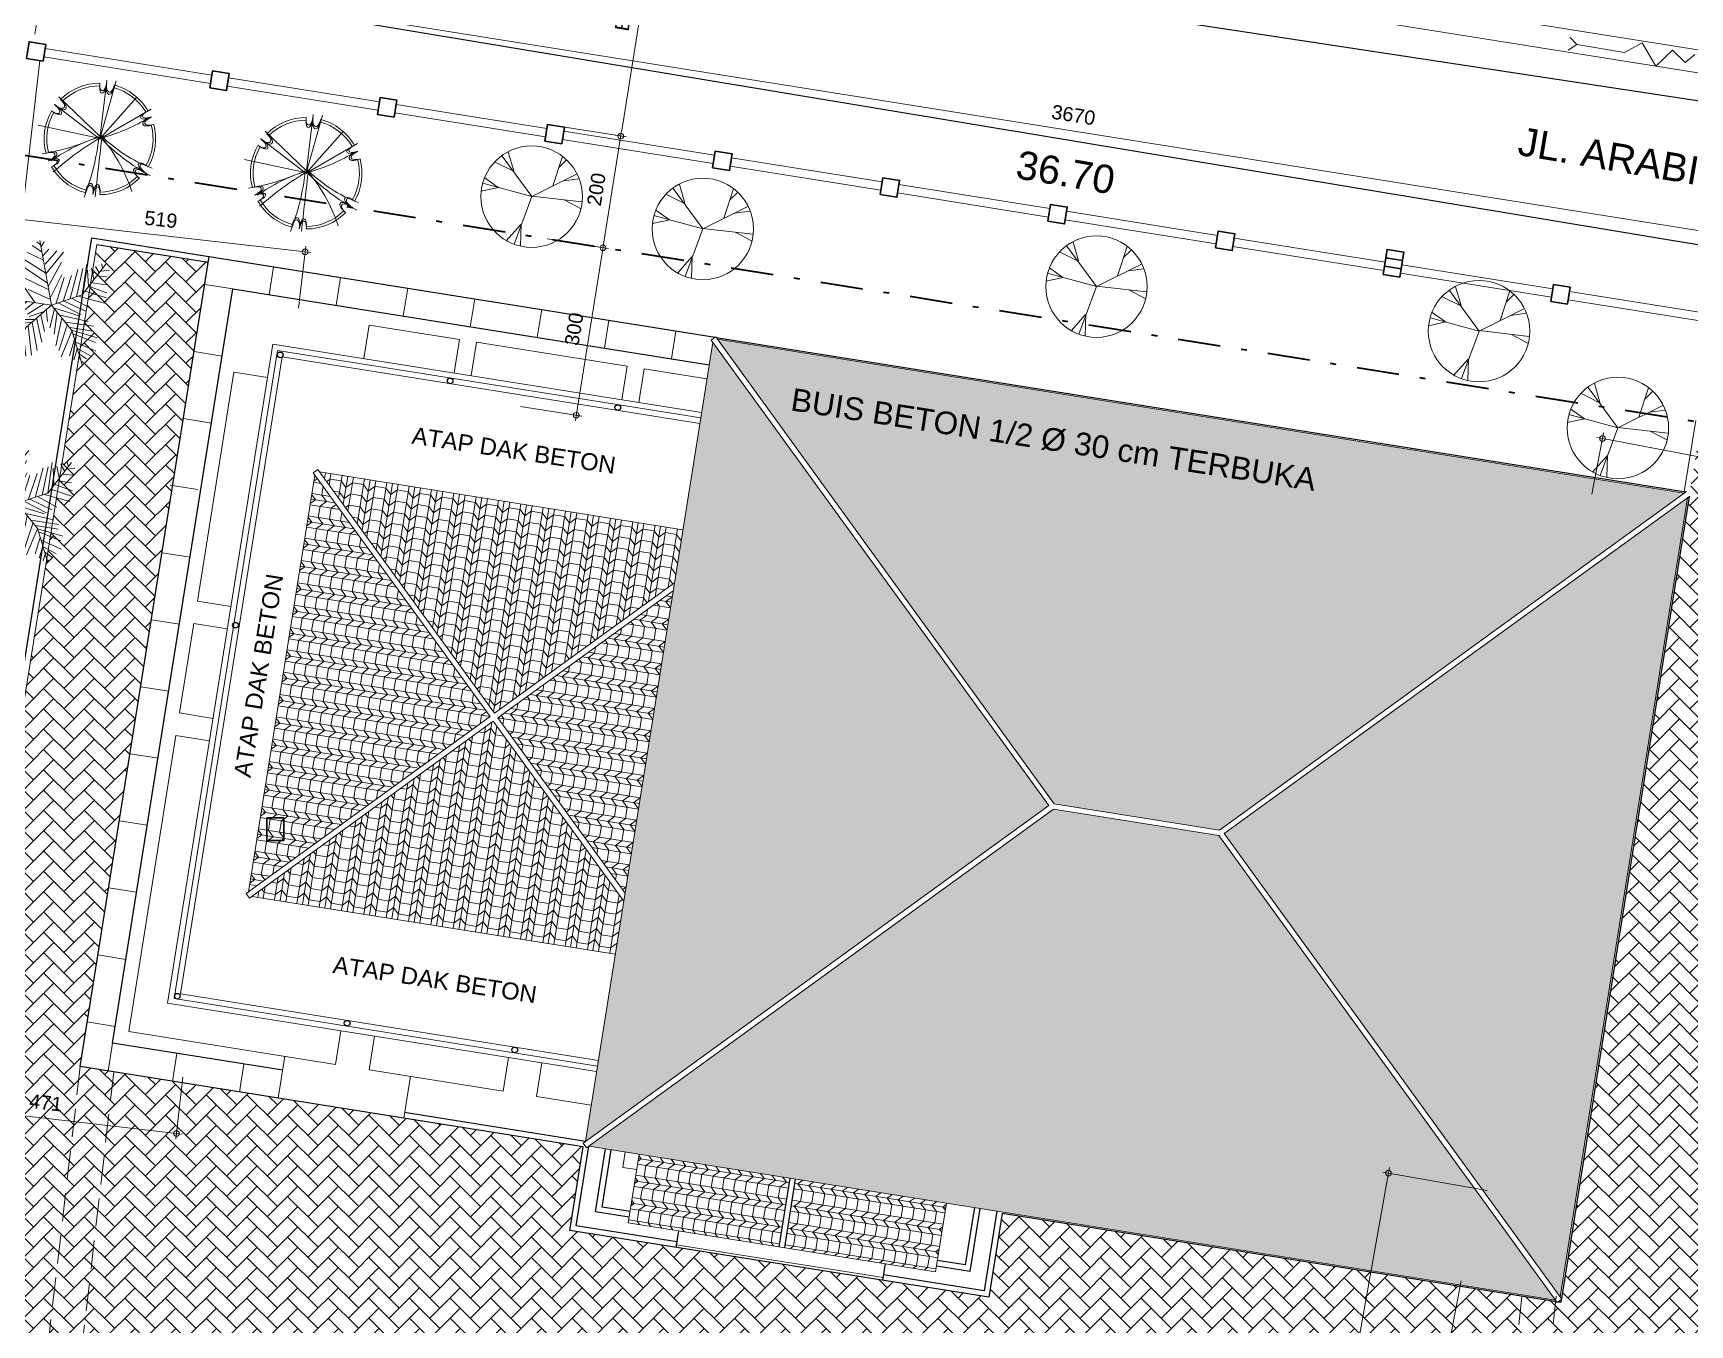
# Model space of a CAD drawing. Header units: millimetres. Extents: x -11 to 1625, y -267 to 180.
# Drawn here: x 1453.6 to 1482.89, y 127.02 to 149.85 of the extents above; entities that cross this region are included whole.
import ezdxf

# ---------------------------------------------------------------- set-up
doc = ezdxf.new("R2010")
doc.units = ezdxf.units.MM
doc.linetypes.add('DASHDOT', pattern=[1, 0.5, -0.25, 0, -0.25])
doc.linetypes.add('HIDDEN', pattern=[0.375, 0.25, -0.125])
for name, color, linetype, lineweight in [('ars', 11, 'Continuous', 5), ('atap', 7, 'Continuous', 20), ('batas jalan', 3, 'Continuous', 25), ('dinding', 5, 'Continuous', 15), ('GSB', 1, 'DASHDOT', 35), ('KOLOM', 1, 'Continuous', 30), ('lan', 7, 'Continuous', 15), ('line', 11, 'Continuous', 5), ('not', 7, 'Continuous', 20), ('PAGAR', 4, 'Continuous', 18), ('POHON', 84, 'Continuous', 0), ('SANITAIR', 4, 'Continuous', 5), ('u', 6, 'Continuous', 20)]:
    doc.layers.add(name, color=color, linetype=linetype, lineweight=lineweight)
doc.styles.add('ATTR', font='romans.shx', dxfattribs={"width": 0.8, "height": 1.735066})
doc.styles.get("Standard").update_dxf_attribs({"font": 'ARIALUNI.TTF'})
doc.dimstyles.new('SK100', dxfattribs={"dimtxt": 0.25, "dimasz": 0.1, "dimexe": 0.1, "dimexo": 0, "dimgap": 0.15, "dimtad": 1, "dimdec": 0, "dimlfac": 100, "dimzin": 12, "dimdsep": 46, "dimtxsty": 'Standard', "dimblk": 'BULAT', "dimcen": 0.1, "dimclrd": 256, "dimclre": 256, "dimclrt": 256, "dimadec": 0, "dimazin": 3, "dimtfac": 1, "dimtdec": 0, "dimtofl": 0, "dimtmove": 0, "dimatfit": 3, "dimldrblk": 'BULAT', "dimfxl": 0, "dimtolj": 1, "dimtzin": 0, "dimlwd": -1, "dimlwe": -1, "dimarcsym": 0})
pattern_1 = [(45, (1507.31275, -139.7606), (4e-17, 0.35921024), [0.762, -0.254]), (135, (1507.49236, -139.581), (4e-17, 0.35921024), [0.762, -0.254])]

# ---------------------------------------------------------------- blocks, each defined once
blk = doc.blocks.new('BULAT')
for p, q in [((-1, 0), (1, 0)), ((0, -1), (0, 1))]:
    blk.add_line(p, q)
blk.add_circle((0, 0), 0.5)
blk = doc.blocks.new('*D1645')
at = {"layer": 'Defpoints', "color": 0}
for p in [(1463.004, 148.191), (1462.689, 146.216), (1463.676, 146.058)]:
    blk.add_point(p, dxfattribs=at)
at = {"layer": 'u'}
for p, q in [((1463.004, 148.191), (1464.09, 148.018)), ((1463.975, 147.935), (1463.692, 146.157)), ((1462.689, 146.216), (1463.775, 146.043))]:
    blk.add_line(p, q, dxfattribs=at)
at = {"layer": 'u', "xscale": 0.1, "yscale": 0.1, "zscale": 0.1}
for p, rotation in [((1463.991, 148.033), 80.94625079325904), ((1463.676, 146.058), 260.946250793259)]:
    blk.add_blockref('BULAT', p, dxfattribs=dict(at, rotation=rotation))
at = {"layer": 'u', "insert": (1463.56, 147.09), "char_height": 0.25, "attachment_point": 5, "rotation": 80.9463}
blk.add_mtext('\\A1;200', dxfattribs=at)
blk = doc.blocks.new('*D1646')
at = {"layer": 'Defpoints', "color": 0}
for p in [(1463.712, 152.635), (1463.004, 148.191), (1463.991, 148.033)]:
    blk.add_point(p, dxfattribs=at)
at = {"layer": 'u'}
for p, q in [((1463.712, 152.635), (1464.798, 152.462)), ((1464.684, 152.379), (1464.007, 148.132)), ((1463.004, 148.191), (1464.09, 148.018))]:
    blk.add_line(p, q, dxfattribs=at)
at = {"layer": 'u', "xscale": 0.1, "yscale": 0.1, "zscale": 0.1}
for p, rotation in [((1464.699, 152.477), 80.9462507932576), ((1463.991, 148.033), 260.9462507932576)]:
    blk.add_blockref('BULAT', p, dxfattribs=dict(at, rotation=rotation))
at = {"layer": 'u', "insert": (1464.071, 150.299), "char_height": 0.25, "attachment_point": 5, "rotation": 80.9463}
blk.add_mtext('\\A1;B > 3', dxfattribs=at)
blk = doc.blocks.new('*D1647')
at = {"layer": 'Defpoints', "color": 0}
for p in [(1462.689, 146.216), (1462.217, 143.253), (1463.204, 143.096)]:
    blk.add_point(p, dxfattribs=at)
at = {"layer": 'u'}
for p, q in [((1462.689, 146.216), (1463.775, 146.043)), ((1463.661, 145.96), (1463.22, 143.194)), ((1462.217, 143.253), (1463.303, 143.08))]:
    blk.add_line(p, q, dxfattribs=at)
at = {"layer": 'u', "xscale": 0.1, "yscale": 0.1, "zscale": 0.1}
for p, rotation in [((1463.676, 146.058), 80.9462507932632), ((1463.204, 143.096), 260.9462507932632)]:
    blk.add_blockref('BULAT', p, dxfattribs=dict(at, rotation=rotation))
at = {"layer": 'u', "insert": (1463.166, 144.621), "char_height": 0.25, "attachment_point": 5, "rotation": 80.9463}
blk.add_mtext('\\A1;300', dxfattribs=at)
blk = doc.blocks.new('*D1648')
at = {"layer": 'Defpoints', "color": 0}
for p in [(1481.156, 141.703), (1489.331, 141.161), (1489.143, 140.178)]:
    blk.add_point(p, dxfattribs=at)
at = {"layer": 'u'}
for p, q in [((1481.156, 141.703), (1481.363, 142.783)), ((1481.442, 142.666), (1489.233, 141.179)), ((1489.143, 140.178), (1489.35, 141.259))]:
    blk.add_line(p, q, dxfattribs=at)
at = {"layer": 'u', "xscale": 0.1, "yscale": 0.1, "zscale": 0.1}
for p, rotation in [((1481.344, 142.685), 169.1956795512106), ((1489.331, 141.161), 349.1956795512105)]:
    blk.add_blockref('BULAT', p, dxfattribs=dict(at, rotation=rotation))
at = {"layer": 'u', "insert": (1485.389, 142.196), "char_height": 0.25, "attachment_point": 5, "rotation": 349.1957}
blk.add_mtext('\\A1;813', dxfattribs=at)
blk = doc.blocks.new('*D1649')
at = {"layer": 'Defpoints', "color": 0}
for p in [(1458.411, 145.984), (1453.141, 145.583), (1458.297, 144.99)]:
    blk.add_point(p, dxfattribs=at)
at = {"layer": 'u'}
for p, q in [((1453.141, 145.583), (1453.267, 146.676)), ((1453.355, 146.565), (1458.312, 145.995)), ((1458.297, 144.99), (1458.423, 146.083))]:
    blk.add_line(p, q, dxfattribs=at)
at = {"layer": 'u', "xscale": 0.1, "yscale": 0.1, "zscale": 0.1}
for p, rotation in [((1453.256, 146.577), 173.440743076962), ((1458.411, 145.984), 353.440743076962)]:
    blk.add_blockref('BULAT', p, dxfattribs=dict(at, rotation=rotation))
at = {"layer": 'u', "insert": (1455.863, 146.557), "char_height": 0.25, "attachment_point": 5, "rotation": 353.4407}
blk.add_mtext('\\A1;519', dxfattribs=at)
blk = doc.blocks.new('*D1650')
at = {"layer": 'Defpoints', "color": 0}
for p in [(1478.844, 127.795), (1486.501, 126.333), (1486.314, 125.351)]:
    blk.add_point(p, dxfattribs=at)
at = {"layer": 'u'}
for p, q in [((1478.844, 127.795), (1478.638, 126.714)), ((1478.755, 126.794), (1486.216, 125.37)), ((1486.501, 126.333), (1486.295, 125.253))]:
    blk.add_line(p, q, dxfattribs=at)
at = {"layer": 'u', "xscale": 0.1, "yscale": 0.1, "zscale": 0.1}
for p, rotation in [((1478.657, 126.812), 169.1956795512109), ((1486.314, 125.351), 349.1956795512109)]:
    blk.add_blockref('BULAT', p, dxfattribs=dict(at, rotation=rotation))
at = {"layer": 'u', "insert": (1482.704, 126.323), "char_height": 0.25, "attachment_point": 5, "rotation": 349.1957}
blk.add_mtext('\\A1;780', dxfattribs=at)
blk = doc.blocks.new('*D1651')
at = {"layer": 'Defpoints', "color": 0}
for p in [(1451.572, 131.934), (1456.252, 131.396), (1456.138, 130.402)]:
    blk.add_point(p, dxfattribs=at)
at = {"layer": 'u'}
for p, q in [((1451.572, 131.934), (1451.446, 130.841)), ((1456.252, 131.396), (1456.126, 130.303)), ((1451.557, 130.929), (1456.038, 130.413))]:
    blk.add_line(p, q, dxfattribs=at)
at = {"layer": 'u', "xscale": 0.1, "yscale": 0.1, "zscale": 0.1}
for p, rotation in [((1451.458, 130.94), 173.440743076962), ((1456.138, 130.402), 353.4407430769621)]:
    blk.add_blockref('BULAT', p, dxfattribs=dict(at, rotation=rotation))
at = {"layer": 'u', "insert": (1453.829, 130.945), "char_height": 0.25, "attachment_point": 5, "rotation": 353.4407}
blk.add_mtext('\\A1;471', dxfattribs=at)
blk = doc.blocks.new('Tree Palm')
at = {"layer": 'POHON'}
for p, q in [((-0.07288, 0.39707), (-0.21778, 0.46673)), ((-0.08737, 0.47138), (-0.17069, 0.52711)), ((-0.10186, 0.5364), (-0.13084, 0.55962)), ((0, 0), (-0.105, 0.57)), ((-0.09099, 0.51782), (-0.06563, 0.55962)), ((-0.0765, 0.43423), (-0.02578, 0.4946)), ((-0.05839, 0.35992), (0.04667, 0.48067)), ((-0.05114, 0.27632), (0.10463, 0.46673)), ((-0.03665, 0.19273), (-0.27574, 0.35527)), ((-0.05114, 0.28097), (-0.24676, 0.40636)), ((-0.02941, 0.16486), (0.08652, 0.3785)), ((0.16259, 0.05805), (0.23142, 0.31348)), ((0.22055, 0.07198), (0.27489, 0.32277)), ((0.27, 0.09), (0.48, 0.36)), ((0.27127, 0.09056), (0.31112, 0.35992)), ((0.31836, 0.30883), (0.32561, 0.16486)), ((0.35096, 0.32741), (0.3727, 0.22524)), ((0.38719, 0.34134), (0.41979, 0.28561)), ((0.43791, 0.29954), (0.51036, 0.30883)), ((0.44153, 0.36456), (0.45239, 0.32741)), ((-0.47498, 0.19737), (-0.5583, 0.18344)), ((-0.315, 0.045), (-0.525, 0.255)), ((-0.48585, 0.21131), (-0.49309, 0.29026)), ((-0.43513, 0.28561), (-0.42427, 0.15558)), ((-0.38442, 0.26239), (-0.34819, 0.07663)), ((-0.35544, 0.28097), (-0.24314, 0.03947)), ((-0.14533, 0.0209), (-0.30834, 0.2531)), ((-0.24314, 0.23917), (-0.02941, 0.137)), ((-0.01129, 0.06734), (0.09014, 0.26704)), ((0.03942, 0.01625), (0.11187, 0.24381)), ((0.10101, 0.03483), (0.17708, 0.26239)), ((0.33285, 0.16486), (0.48862, 0.10913)), ((0.36183, 0.19737), (0.48137, 0.1788)), ((0.4053, 0.25775), (0.48862, 0.24846)), ((-0.40615, 0.137), (-0.55105, 0.10913)), ((-0.3337, 0.06269), (-0.52207, 0.0534)), ((-0.28299, 0.03483), (-0.4786, -0.05805)), ((-0.21416, 0.03018), (-0.38079, -0.08128)), ((0, 0), (-0.315, 0.045)), ((-0.15982, 0.0209), (-0.3011, -0.09521)), ((0, 0), (-0.225, -0.195)), ((-0.06563, 0.01161), (-0.21416, -0.08128)), ((-0.20691, 0.137), (-0.01129, 0.04876)), ((0, 0), (0.27, 0.09)), ((0, 0), (0.18, -0.225)), ((0.06478, 0.01625), (0.2604, -0.08592)), ((0.11187, 0.03483), (0.30749, -0.05805)), ((0.1807, 0.05805), (0.35096, -0.03483)), ((0.24229, 0.07663), (0.46688, 0.01625)), ((0.29662, 0.12307), (0.48137, 0.06269)), ((-0.15257, -0.12772), (-0.3011, -0.12772)), ((-0.06563, -0.05805), (-0.19967, -0.09985)), ((-0.13446, -0.11378), (-0.08737, -0.32741)), ((-0.09461, -0.08592), (-0.06201, -0.23453)), ((-0.04752, -0.03483), (-0.03665, -0.14629)), ((0.02493, -0.03019), (-0.01491, -0.20202)), ((0.01769, -0.02555), (0.24229, -0.09521)), ((0.05029, -0.0627), (0.02131, -0.25775)), ((0.09014, -0.11378), (0.0358, -0.35992)), ((0.07565, -0.09056), (0.32198, -0.14629)), ((-0.17431, -0.15094), (-0.42789, -0.18809)), ((-0.28299, -0.29026), (-0.42789, -0.31348)), ((-0.24314, -0.21596), (-0.42427, -0.2206)), ((-0.26849, -0.2624), (-0.40253, -0.25775)), ((-0.225, -0.195), (-0.375, -0.45)), ((-0.25038, -0.23918), (-0.22865, -0.45281)), ((-0.20691, -0.18345), (-0.17793, -0.44352)), ((-0.17069, -0.15094), (-0.12721, -0.40172)), ((0.14085, -0.16951), (0.06478, -0.40172)), ((0.1807, -0.22524), (0.08289, -0.45745)), ((0.12274, -0.15094), (0.36907, -0.18809)), ((0.16259, -0.19738), (0.36183, -0.22989)), ((0.18, -0.225), (0.27, -0.525)), ((0.18433, -0.22524), (0.4053, -0.29026)), ((0.19157, -0.25311), (0.38719, -0.33206)), ((-0.30834, -0.34135), (-0.42427, -0.35528)), ((-0.34457, -0.39708), (-0.40978, -0.42494)), ((-0.32646, -0.36921), (-0.31921, -0.44352)), ((-0.29023, -0.30884), (-0.27936, -0.43887)), ((0.20244, -0.30419), (0.15897, -0.44816)), ((0.2278, -0.3785), (0.19519, -0.48532)), ((0.21331, -0.32741), (0.39081, -0.40636)), ((0.2278, -0.38314), (0.34372, -0.44816)), ((0.24591, -0.43423), (0.30749, -0.47603)), ((0.24591, -0.45745), (0.23142, -0.50854)), ((0.26764, -0.49925), (0.28213, -0.50854))]:
    blk.add_line(p, q, dxfattribs=at)
at = {"layer": 'POHON', "style": 'ATTR', "width": 0.8, "flags": 9}
blk.add_attdef('ESTCODE', (0, 0), '', height=0.00000274, dxfattribs=at)
blk = doc.blocks.new('Deciduous Tree 13 PV')
at = {"layer": 'POHON'}
for p, q in [((-0.271, 0.374), (-0.538, 0.509)), ((0.001, 0.001), (-0.438, 0.6)), ((-0.266, 0.38), (-0.347, 0.655)), ((0.311, 0.16), (0.454, 0.594)), ((0.401, 0.429), (0.511, 0.539)), ((-0.495, 0.136), (-0.695, 0.276)), ((0.001, 0.001), (0.664, 0.332)), ((0.473, 0.234), (0.697, 0.264)), ((-0.49, 0.136), (-0.748, 0.081)), ((0.001, 0.001), (-0.724, 0.197)), ((0, 0), (-0.261, -0.702)), ((0.001, 0.008), (0.74, -0.078)), ((0.478, -0.047), (0.721, -0.176)), ((-0.161, -0.414), (-0.376, -0.653)), ((-0.156, -0.414), (-0.166, -0.726))]:
    blk.add_line(p, q, dxfattribs=at)
blk.add_circle((0, 0), 0.75, dxfattribs=at)
at = {"layer": 'POHON', "style": 'ATTR', "width": 0.8, "flags": 9}
blk.add_attdef('ESTCODE', (0.001, 0.001), '', height=0.000003, rotation=180, dxfattribs=at)
blk = doc.blocks.new('POH1')
for p, q in [((0.05, -0.21), (0.81, 6.36)), ((0.05, -0.21), (1.89, 6.3)), ((0.13, 0.02), (-4.57, 4.49)), ((0.05, -0.21), (4.16, 4.43)), ((0.02, -0.21), (-5.08, 3.7)), ((0.05, -0.21), (5.8, 3.13)), ((-0.06, -0.14), (-6.86, 1.32))]:
    blk.add_line(p, q)
for centre, radius, start, end in [((0.05, -0.21), 6.25, 90, 135.0227), ((0.05, -0.21), 5.96, 90, 135.0227), ((0.05, -0.21), 5.96, 82.7502, 83.2278), ((0.05, -0.21), 6.25, 82.7502, 83.2278), ((0.05, -0.21), 6.25, 30, 75.0227), ((0.05, -0.21), 5.96, 30, 75.0227), ((0.05, -0.21), 6.25, 150, 195.0227), ((0.05, -0.21), 5.96, 150, 195.0227), ((0.05, -0.21), 6.25, 142.7502, 143.2278), ((0.05, -0.21), 5.96, 142.7502, 143.2278), ((-7.08, 24.06), 25.29, 286.3556, 299.2634), ((0.05, -0.21), 5.96, 22.7502, 23.2278), ((0.05, -0.21), 6.25, 22.7502, 23.2278), ((-10.04, 21.28), 23.43, 278.8909, 295.051), ((5.31, -17.57), 18.35, 106.8033, 125.7765), ((-13.31, -11.55), 17.78, 17.8032, 41.5209), ((11.41, 11.39), 15.87, 224.9427, 249.6513), ((0.05, -0.21), 5.96, 330, 15.0227), ((0.05, -0.21), 6.25, 330, 15.0227), ((17.96, -30.23), 35.05, 120.5334, 131.3202), ((-25.72, 2.83), 25.82, 338.2739, 353.6202), ((297.19, -37.09), 299.21, 172.9262, 174.1748), ((17.56, 17.05), 24.47, 224.1559, 241.0585), ((0.05, -0.21), 6.25, 202.7502, 203.2278), ((0.05, -0.21), 5.96, 202.7502, 203.2278), ((0.05, -0.21), 6.25, 210, 255.0227), ((0.05, -0.21), 5.96, 210, 255.0227), ((0.05, -0.21), 5.96, 270, 315.0227), ((0.05, -0.21), 6.25, 270, 315.0227), ((0.05, -0.21), 5.96, 322.7502, 323.2278), ((0.05, -0.21), 6.25, 322.7502, 323.2278), ((0.05, -0.21), 6.25, 262.7502, 263.2278), ((0.05, -0.21), 5.96, 262.7502, 263.2278)]:
    blk.add_arc(centre, radius, start, end)
for centre, major_axis, ratio, start_param, end_param in [((0.41, 5.99), (-0.115, -0.809), 0.450725, 4.712389, 7.927948), ((0.39, 5.7), (-0.109, -0.771), 0.450725, 4.712389, 7.927948), ((1.19, 5.58), (-0.14, -0.794), 0.498328, 4.647864, 7.899063), ((1.24, 5.87), (-0.147, -0.833), 0.498328, 4.647864, 7.899063), ((-4.62, 3.86), (0.648, -0.544), 0.498328, 4.647864, 7.899063), ((-4.4, 3.67), (0.618, -0.518), 0.498328, 4.647864, 7.899063), ((-5.14, 3.21), (0.643, -0.504), 0.450725, 4.712389, 7.927948), ((-4.89, 3.05), (0.613, -0.48), 0.450725, 4.712389, 7.927948), ((5.34, 2.45), (-0.723, -0.291), 0.450725, 4.712389, 7.927948), ((5.6, 2.58), (-0.758, -0.305), 0.450725, 4.712389, 7.927948), ((5.63, 1.7), (-0.758, -0.276), 0.498328, 4.647864, 7.899063), ((5.9, 1.8), (-0.795, -0.29), 0.498328, 4.647864, 7.899063), ((-5.81, -2.21), (0.795, 0.29), 0.498328, 4.647864, 7.899063), ((-5.53, -2.11), (0.758, 0.276), 0.498328, 4.647864, 7.899063), ((-5.5, -2.99), (0.758, 0.305), 0.450725, 4.712389, 7.927948), ((-5.24, -2.86), (0.723, 0.291), 0.450725, 4.712389, 7.927948), ((4.49, -4.09), (-0.618, 0.518), 0.498328, 4.647864, 7.899063), ((4.71, -4.28), (-0.648, 0.544), 0.498328, 4.647864, 7.899063), ((4.99, -3.46), (-0.613, 0.48), 0.450725, 4.712389, 7.927948), ((5.23, -3.62), (-0.643, 0.504), 0.450725, 4.712389, 7.927948), ((-1.15, -6.28), (0.147, 0.833), 0.498328, 4.647864, 7.899063), ((-1.09, -5.99), (0.14, 0.794), 0.498328, 4.647864, 7.899063), ((-0.32, -6.4), (0.115, 0.809), 0.450725, 4.712389, 7.927948), ((-0.3, -6.11), (0.109, 0.771), 0.450725, 4.712389, 7.927948)]:
    blk.add_ellipse(centre, major_axis=major_axis, ratio=ratio, start_param=start_param, end_param=end_param)
blk.add_point((0.05, -0.21))
blk.add_point((0.05, -0.21))
blk = doc.blocks.new('*D1654')
at = {"layer": 'Defpoints', "color": 0}
for p in [(1453.637, 149.835), (1490.072, 145.242), (1489.884, 144.059)]:
    blk.add_point(p, dxfattribs=at)
at = {"layer": 'u'}
for p, q in [((1453.637, 149.835), (1453.841, 151.116)), ((1453.924, 151.002), (1489.974, 145.257)), ((1489.884, 144.059), (1490.088, 145.34))]:
    blk.add_line(p, q, dxfattribs=at)
at = {"layer": 'u', "xscale": 0.1, "yscale": 0.1, "zscale": 0.1}
for p, rotation in [((1453.825, 151.018), 170.946141512389), ((1490.072, 145.242), 350.946141512389)]:
    blk.add_blockref('BULAT', p, dxfattribs=dict(at, rotation=rotation))
at = {"layer": 'u', "insert": (1471.993, 148.404), "char_height": 0.25, "attachment_point": 5, "rotation": 350.9461}
blk.add_mtext('\\A1;3670', dxfattribs=at)
blk = doc.blocks.new('*D1660')
at = {"layer": 'Defpoints', "color": 0}
for p in [(1479.302, 129.392), (1475.444, 117.751), (1477.186, 117.442)]:
    blk.add_point(p, dxfattribs=at)
at = {"layer": 'u'}
for p, q in [((1477.542, 129.602), (1475.461, 117.849)), ((1479.302, 129.392), (1477.461, 129.718)), ((1477.186, 117.442), (1475.345, 117.768))]:
    blk.add_line(p, q, dxfattribs=at)
at = {"layer": 'u', "xscale": 0.1, "yscale": 0.1, "zscale": 0.1}
for p, rotation in [((1477.56, 129.7), 79.95703502992815), ((1475.444, 117.751), 259.9570350299281)]:
    blk.add_blockref('BULAT', p, dxfattribs=dict(at, rotation=rotation))
at = {"layer": 'u', "insert": (1476.23, 123.773), "char_height": 0.25, "attachment_point": 5, "rotation": 79.957}
blk.add_mtext('\\A1;1214', dxfattribs=at)
blk = doc.blocks.new('*D1661')
at = {"layer": 'Defpoints', "color": 0}
for p in [(1462.689, 146.216), (1462.217, 143.253), (1463.204, 143.096)]:
    blk.add_point(p, dxfattribs=at)
at = {"layer": 'u'}
for p, q in [((1462.689, 146.216), (1463.775, 146.043)), ((1463.661, 145.96), (1463.22, 143.194)), ((1462.217, 143.253), (1463.303, 143.08))]:
    blk.add_line(p, q, dxfattribs=at)
at = {"layer": 'u', "xscale": 0.1, "yscale": 0.1, "zscale": 0.1}
for p, rotation in [((1463.676, 146.058), 80.94625079325895), ((1463.204, 143.096), 260.9462507932589)]:
    blk.add_blockref('BULAT', p, dxfattribs=dict(at, rotation=rotation))
at = {"layer": 'u', "insert": (1463.166, 144.621), "char_height": 0.25, "attachment_point": 5, "rotation": 80.9463}
blk.add_mtext('\\A1;300', dxfattribs=at)
blk = doc.blocks.new('K1')
at = {"layer": 'KOLOM'}
blk.add_lwpolyline([(0.2, 0.15), (-0.2, 0.15), (-0.2, -0.15), (0.2, -0.15), (0.2, 0.15)], dxfattribs=at)

msp = doc.modelspace()

# ---------------------------------------------------------------- hatches: boundary and pattern name
at = {"layer": 'ars'}
h = msp.add_hatch(dxfattribs=at)
h.set_pattern_fill('AR-HBONE', color=256, scale=0.0025)
h.set_pattern_definition(pattern_1)
h.paths.add_polyline_path([(1456.7026664, 145.8024817), (1454.7275841, 146.1172036), (1452.4478757, 131.8105672), (1454.4366688, 131.5818891)])
h = msp.add_hatch(dxfattribs=at)
h.set_pattern_fill('PLENTONG', color=256, scale=0.1, angle=260.94625079)
h.set_pattern_definition([(350.94625, (1357.86257, 273.6641), (0.0629444, 0.3950165), []), (350.94625, (1357.84684, 273.56536), (0.0629444, 0.3950165), []), (350.94625, (1357.8311, 273.4666), (0.0629444, 0.3950165), []), (305.94625, (1357.86257, 273.66411), (0.19750823, -0.03147219), [0.14142136, -0.42426407]), (35.94625, (1357.8311, 273.4666), (-0.19750823, 0.03147219), [0.14142136, -0.42426407]), (260.94625, (1357.8311, 273.4666), (0.19750823, -0.0314722), [0.2, -0.2])])
h.paths.add_polyline_path([(1465.6176358, 144.3841417), (1463.3666822, 130.2579602), (1471.5552497, 136.1955742)])
h = msp.add_hatch(dxfattribs=at)
h.set_pattern_fill('PLENTONG', color=256, scale=0.1, angle=170.94625079)
h.set_pattern_definition([(260.94625, (1357.9456, 273.54962), (0.3950165, -0.0629444), []), (260.94625, (1357.84684, 273.56536), (0.3950165, -0.0629444), []), (260.94625, (1357.7481, 273.5811), (0.3950165, -0.0629444), []), (215.94625, (1357.94559, 273.54962), (-0.03147219, -0.19750823), [0.14142136, -0.42426407]), (305.94625, (1357.74808, 273.5811), (0.03147219, 0.19750823), [0.14142136, -0.42426407]), (170.94625, (1357.74808, 273.5811), (-0.0314722, -0.19750823), [0.2, -0.2])])
h.paths.add_polyline_path([(1482.7873975, 141.7198079), (1465.6985926, 144.4428443), (1471.6534001, 136.2305651), (1474.5751183, 135.7650003)])
h = msp.add_hatch(dxfattribs=at)
h.set_pattern_fill('AR-HBONE', color=256, scale=0.0025)
h.set_pattern_definition(pattern_1)
h.paths.add_polyline_path([(1488.432162, 142.0380891), (1486.4142997, 142.3596278), (1483.0732195, 142.8920163), (1482.8882431, 141.7311707), (1480.6065094, 127.411824), (1479.5278109, 127.5837105), (1478.4085919, 120.5598916), (1478.4506497, 120.5531899, -0.423190975), (1479.1635445, 119.5377497), (1478.7436369, 117.3374184), (1478.8345593, 117.3269086), (1478.8087232, 117.1033968), (1483.4776351, 116.5637102), (1483.5034712, 116.787222), (1483.6109571, 116.7747975)])
h = msp.add_hatch(dxfattribs=at)
h.set_pattern_fill('PLENTONG', color=256, scale=0.1, angle=260.94625079)
h.set_pattern_definition([(350.94625, (1414.4566, 113.0926), (0.0629444, 0.3950165), []), (350.94625, (1414.44086, 112.99385), (0.0629444, 0.3950165), []), (350.94625, (1414.42513, 112.8951), (0.0629444, 0.3950165), []), (305.94625, (1414.4566, 113.0926), (0.19750823, -0.0314722), [0.1414214, -0.424264]), (35.94625, (1414.42513, 112.8951), (-0.19750823, 0.0314722), [0.1414214, -0.424264]), (260.94625, (1414.42513, 112.8951), (0.1975082, -0.0314722), [0.2, -0.2])])
h.paths.add_polyline_path([(1457.410167, 134.6732015), (1461.6798381, 137.7691836), (1458.583856, 142.0388548)])
h = msp.add_hatch(dxfattribs=at)
h.set_pattern_fill('PLENTONG', color=256, scale=0.1, angle=170.94625079)
h.set_pattern_definition([(260.94625, (1414.5396, 112.9781), (0.3950165, -0.0629444), []), (260.94625, (1414.44086, 112.99385), (0.3950165, -0.0629444), []), (260.94625, (1414.3421, 113.0096), (0.3950165, -0.0629444), []), (215.94625, (1414.53962, 112.97811), (-0.0314722, -0.19750823), [0.1414214, -0.4242641]), (305.94625, (1414.34211, 113.00959), (0.0314722, 0.19750823), [0.1414214, -0.4242641]), (170.94625, (1414.3421, 113.00959), (-0.0314722, -0.1975082), [0.2, -0.2])])
h.paths.add_polyline_path([(1458.6648128, 142.0975574), (1461.760795, 137.8278862), (1464.9402917, 140.1333718), (1465.0901306, 141.0737073)])
h = msp.add_hatch(dxfattribs=at)
h.set_pattern_fill('PLENTONG', color=256, scale=0.1, angle=80.94625079)
h.set_pattern_definition([(170.94625, (1357.8311, 273.4666), (-0.0629444, -0.3950165), []), (170.94625, (1357.84684, 273.56536), (-0.0629444, -0.3950165), []), (170.94625, (1357.86257, 273.6641), (-0.0629444, -0.3950165), []), (125.94625, (1357.8311, 273.4666), (-0.19750823, 0.03147219), [0.14142136, -0.42426407]), (215.94625, (1357.86257, 273.66411), (0.19750823, -0.03147219), [0.14142136, -0.42426407]), (80.94625, (1357.86257, 273.66411), (-0.19750823, 0.03147219), [0.2, -0.2])])
h.paths.add_polyline_path([(1482.8461001, 141.6388511), (1474.6575326, 135.7012371), (1480.5951465, 127.5126696)])
h = msp.add_hatch(dxfattribs=at)
h.set_pattern_fill('PLENTONG', color=256, scale=0.1, angle=80.94625079)
h.set_pattern_definition([(170.94625, (1414.42513, 112.8951), (-0.0629444, -0.3950165), []), (170.94625, (1414.44086, 112.99385), (-0.0629444, -0.3950165), []), (170.94625, (1414.4566, 113.0926), (-0.0629444, -0.3950165), []), (125.94625, (1414.42513, 112.8951), (-0.19750823, 0.0314722), [0.1414214, -0.424264]), (215.94625, (1414.4566, 113.0926), (0.19750823, -0.0314722), [0.1414214, -0.424264]), (80.94625, (1414.4566, 113.0926), (-0.1975082, 0.0314722), [0.2, -0.2])])
h.paths.add_polyline_path([(1464.0662805, 134.6483895), (1464.9180375, 139.9937124), (1461.8194976, 137.7469294)])
h = msp.add_hatch(dxfattribs=at)
h.set_pattern_fill('PLENTONG', color=256, scale=0.1, angle=-9.05374921)
h.set_pattern_definition([(80.94625, (1414.3421, 113.0096), (-0.3950165, 0.0629444), []), (80.94625, (1414.44086, 112.99385), (-0.3950165, 0.0629444), []), (80.94625, (1414.5396, 112.9781), (-0.3950165, 0.0629444), []), (35.94625, (1414.34211, 113.00959), (0.0314722, 0.19750823), [0.1414214, -0.424264]), (125.94625, (1414.53962, 112.97811), (-0.0314722, -0.19750823), [0.1414214, -0.424264]), (350.94625, (1414.53962, 112.97811), (0.0314722, 0.1975082), [0.2, -0.2])])
h.paths.add_polyline_path([(1457.4688696, 134.5922446), (1463.8941874, 133.5683946), (1464.0440263, 134.5087301), (1461.7385408, 137.6882268)])
h = msp.add_hatch(dxfattribs=at)
h.set_pattern_fill('PLENTONG', color=256, scale=0.1, angle=-9.05374921)
h.set_pattern_definition([(80.94625, (1357.7481, 273.5811), (-0.3950165, 0.0629444), []), (80.94625, (1357.84684, 273.56536), (-0.3950165, 0.0629444), []), (80.94625, (1357.9456, 273.54962), (-0.3950165, 0.0629444), []), (35.94625, (1357.74808, 273.5811), (0.03147219, 0.19750823), [0.14142136, -0.42426407]), (125.94625, (1357.94559, 273.54962), (-0.03147219, -0.19750823), [0.14142136, -0.42426407]), (350.94625, (1357.94559, 273.54962), (0.03147219, 0.19750823), [0.2, -0.2])])
h.paths.add_polyline_path([(1480.5141897, 127.453967), (1474.5593822, 135.6662462), (1471.637664, 136.131811), (1463.4253848, 130.1770034)])
h = msp.add_hatch(dxfattribs=at)
h.set_pattern_fill('AR-HBONE', color=256, scale=0.0025)
h.set_pattern_definition(pattern_1)
edge = h.paths.add_edge_path()
edge.add_line((1452.3569004, 126.4110469), (1451.4144306, 120.4964427))
edge.add_line((1451.4144306, 120.4964427), (1451.3885945, 120.272931))
edge.add_line((1451.3885945, 120.272931), (1456.0575064, 119.7332444))
edge.add_line((1456.0575064, 119.7332444), (1456.0833425, 119.9567561))
edge.add_line((1456.0833425, 119.9567561), (1456.1825916, 119.9452838))
edge.add_line((1456.1825916, 119.9452838), (1456.4023487, 121.8564911))
edge.add_arc((1458.3892572, 121.6280296), 2, 83.40635703, 173.44074308, ccw=False)
edge.add_line((1458.618911, 123.6148007), (1460.7620962, 125.7140285))
edge.add_line((1460.7620962, 125.7140285), (1463.3544266, 123.0674152))
edge.add_line((1463.3544266, 123.0674152), (1465.4976118, 125.1666431))
edge.add_line((1465.4976118, 125.1666431), (1468.0899423, 122.5200298))
edge.add_line((1468.0899423, 122.5200298), (1470.2331274, 124.6192577))
edge.add_line((1470.2331274, 124.6192577), (1472.8254579, 121.9726444))
edge.add_line((1472.8254579, 121.9726444), (1474.968643, 124.0718722))
edge.add_line((1474.968643, 124.0718722), (1478.4085919, 120.5598916))
edge.add_line((1478.4085919, 120.5598916), (1479.5278109, 127.5837105))
edge.add_line((1479.5278109, 127.5837105), (1470.7310978, 128.9854335))
edge.add_line((1470.7310978, 128.9854335), (1470.4950564, 127.5041217))
edge.add_line((1470.4950564, 127.5041217), (1463.0884977, 128.6843288))
edge.add_line((1463.0884977, 128.6843288), (1463.3245392, 130.1656406))
edge.add_line((1463.3245392, 130.1656406), (1454.4366688, 131.5818891))
edge.add_line((1454.4366688, 131.5818891), (1452.4478757, 131.8105672))
edge.add_line((1452.4478757, 131.8105672), (1451.8028039, 127.762327))
edge.add_line((1451.8028039, 127.762327), (1452.3569004, 126.4110469))
h = msp.add_hatch(dxfattribs=at)
h.set_pattern_fill('PLENTONG', color=256, scale=0.1, angle=260.94625079)
h.set_pattern_definition([(350.946, (1469.26255, 130.89026), (0.062944, 0.395016), []), (350.946, (1469.2468, 130.7915), (0.062944, 0.395016), []), (350.946, (1469.23107, 130.69275), (0.062944, 0.395016), []), (305.9463, (1469.26255, 130.89026), (0.1975082, -0.0314722), [0.141421, -0.424264]), (35.9463, (1469.23107, 130.69275), (-0.1975082, 0.0314722), [0.141421, -0.424264]), (260.9463, (1469.23107, 130.69275), (0.197508, -0.031472), [0.2, -0.2])])
h.paths.add_polyline_path([(1466.9827044, 129.610158), (1464.3163433, 130.0350326), (1464.1232472, 128.8232302), (1466.7896083, 128.3983557)])
h = msp.add_hatch(dxfattribs=at)
h.set_pattern_fill('PLENTONG', color=256, scale=0.1, angle=80.94625079)
h.set_pattern_definition([(170.946, (1469.23107, 130.69275), (-0.062944, -0.395016), []), (170.946, (1469.2468, 130.7915), (-0.062944, -0.395016), []), (170.946, (1469.26255, 130.89026), (-0.062944, -0.395016), []), (125.9463, (1469.23107, 130.69275), (-0.197508, 0.031472), [0.141421, -0.424264]), (215.9463, (1469.26255, 130.89026), (0.197508, -0.031472), [0.141421, -0.424264]), (80.946, (1469.26255, 130.89026), (-0.197508, 0.031472), [0.2, -0.2])])
h.paths.add_polyline_path([(1469.7478196, 129.1695473), (1467.0814585, 129.5944219), (1466.8883624, 128.3826196), (1469.5547235, 127.957745)])

# ---------------------------------------------------------------- linework, layer by layer
for p, q in [((1454.4366688, 131.5818891), (1456.7184025, 145.9012358)), ((1456.7184025, 145.9012358), (1465.6597788, 144.4764613)), ((1455.0091198, 131.9969792), (1457.1334926, 145.3287848)), ((1457.1334926, 145.3287848), (1465.5543454, 143.9869537)), ((1465.6761026, 144.4738602), (1482.8184134, 141.7422978)), ((1465.700764, 144.4424983), (1465.705027, 144.4692512)), ((1482.877116, 141.661341), (1480.6176365, 127.4816537)), ((1458.0161826, 131.5178151), (1455.0091198, 131.9969792)), ((1463.3245392, 130.1656406), (1454.4366688, 131.5818891)), ((1463.0884977, 128.6843288), (1463.3245392, 130.1656406)), ((1463.6609488, 129.0994189), (1463.8225727, 130.113713)), ((1466.7896083, 128.3983557), (1466.9827044, 129.610158)), ((1466.8883624, 128.3826196), (1467.0814585, 129.5944219)), ((1464.1547194, 129.0207385), (1463.6609488, 129.0994189)), ((1470.2415902, 129.0908669), (1470.0799663, 128.0765728)), ((1470.3403443, 129.0751308), (1470.1629843, 127.9620826)), ((1470.6366067, 129.0279225), (1470.4120384, 127.6186119)), ((1470.7310978, 128.9854335), (1470.4950564, 127.5041217)), ((1480.5366797, 127.4229511), (1470.7310978, 128.9854335)), ((1470.4950564, 127.5041217), (1463.0884977, 128.6843288)), ((1465.0120342, 128.6816054), (1464.9648259, 128.385343)), ((1468.6659365, 128.0993699), (1468.6187282, 127.8031075)), ((1470.1629843, 127.9620826), (1469.5704596, 128.0564991)), ((1470.0799663, 128.0765728), (1469.5861957, 128.1552533)), ((1470.4120384, 127.6186119), (1468.6344643, 127.9018616)), ((1480.6065094, 127.411824), (1480.5530035, 127.4203499)), ((1480.6150353, 127.4653299), (1480.6065094, 127.411824))]:
    msp.add_line(p, q)
for points in [[(1451.3150004, 120.507936), (1452.2537304, 126.399071), (1451.699634, 127.750351), (1454.6445661, 146.2316938), (1456.7184025, 145.9012358)], [(1454.6445661, 146.2316938), (1463.4797853, 144.8238351)], [(1454.7275841, 146.1172036), (1456.7026664, 145.8024817)], [(1454.7275841, 146.1172036), (1456.7026664, 145.8024817)], [(1463.3691997, 130.2597857), (1460.1702681, 130.7695233)], [(1464.980562, 128.4840971), (1463.2029879, 128.7673468), (1463.4279023, 130.1788289)], [(1464.1389833, 128.9219843), (1463.5464586, 129.0164009), (1463.7238186, 130.1294491)]]:
    msp.add_lwpolyline(points)
for centre in [(1457.9723695, 144.1643649), (1460.9756733, 143.7039318), (1463.9382968, 143.2318489), (1457.18117, 139.3856895), (1456.1540219, 132.8271594), (1459.154508, 132.3490433), (1462.1171315, 131.8769604)]:
    msp.add_circle(centre, 0.05)
for p, q in [((1457.7759706, 145.2264083), (1457.8546511, 145.7201789)), ((1457.7759706, 145.2264083), (1457.8546511, 145.7201789)), ((1457.1334926, 145.3287848), (1456.639722, 145.4074653)), ((1457.1334926, 145.3287848), (1456.639722, 145.4074653)), ((1458.96102, 145.0375752), (1459.0397004, 145.5313458)), ((1458.96102, 145.0375752), (1459.0397004, 145.5313458)), ((1460.1460694, 144.8487421), (1460.2247498, 145.3425126)), ((1460.1460694, 144.8487421), (1460.2247498, 145.3425126)), ((1461.3311187, 144.6599089), (1461.4097992, 145.1536795)), ((1461.3311187, 144.6599089), (1461.4097992, 145.1536795)), ((1462.5161681, 144.4710758), (1462.5948486, 144.9648464)), ((1462.5161681, 144.4710758), (1462.5948486, 144.9648464)), ((1463.7012175, 144.2822427), (1463.779898, 144.7760132)), ((1463.7012175, 144.2822427), (1463.779898, 144.7760132)), ((1464.8862669, 144.0934095), (1464.9649474, 144.5871801)), ((1464.8862669, 144.0934095), (1464.9649474, 144.5871801)), ((1456.9446595, 144.1437354), (1456.4508889, 144.2224159)), ((1456.9446595, 144.1437354), (1456.4508889, 144.2224159)), ((1456.7558263, 142.958686), (1456.2620558, 143.0373665)), ((1456.7558263, 142.958686), (1456.2620558, 143.0373665)), ((1482.9902014, 143.0065065), (1482.789489, 141.7469068)), ((1456.5181924, 141.7814128), (1456.0244218, 141.8600933)), ((1456.5181924, 141.7814128), (1456.0244218, 141.8600933)), ((1456.3781601, 140.5885872), (1455.8843895, 140.6672677)), ((1456.3781601, 140.5885872), (1455.8843895, 140.6672677)), ((1456.1893269, 139.4035378), (1455.6955563, 139.4822183)), ((1456.1893269, 139.4035378), (1455.6955563, 139.4822183)), ((1456.0004938, 138.2184885), (1455.5067232, 138.2971689)), ((1455.8116606, 137.0334391), (1455.3178901, 137.1121196)), ((1455.6228275, 135.8483897), (1455.1290569, 135.9270702)), ((1455.4339944, 134.6633403), (1454.9402238, 134.7420208)), ((1455.2451612, 133.4782909), (1454.7513907, 133.5569714)), ((1455.0563281, 132.2932415), (1454.5625575, 132.371922)), ((1455.0091198, 131.9969792), (1454.9304393, 131.5032086)), ((1456.1453684, 131.8159223), (1456.0666879, 131.3221517)), ((1456.1453684, 131.8159223), (1456.0666879, 131.3221517)), ((1457.3304178, 131.6270891), (1457.2517373, 131.1333186)), ((1457.3304178, 131.6270891), (1457.2517373, 131.1333186))]:
    msp.add_line(p, q, dxfattribs=at)
at = {"layer": 'atap', "linetype": 'Continuous'}
for p, q in [((1463.3666822, 130.2579602), (1465.6176358, 144.3841417)), ((1465.6692413, 144.4833227), (1465.5882845, 144.4246201)), ((1465.5882845, 144.4246201), (1471.5552497, 136.1955742)), ((1465.6692413, 144.4833227), (1471.6534001, 136.2305651)), ((1465.6985926, 144.4428443), (1482.7873975, 141.7198079)), ((1458.6354615, 142.1380358), (1458.5545047, 142.0793332)), ((1458.5545047, 142.0793332), (1461.6798381, 137.7691836)), ((1458.6354615, 142.1380358), (1461.760795, 137.8278862)), ((1474.5751183, 135.7650003), (1482.8278759, 141.7491592)), ((1474.6575326, 135.7012371), (1482.8865785, 141.6682024)), ((1480.5951465, 127.5126696), (1482.8461001, 141.6388511)), ((1461.760795, 137.8278862), (1464.9402917, 140.1333718)), ((1461.8194976, 137.7469294), (1464.9180375, 139.9937124)), ((1457.3696886, 134.6438502), (1461.6798381, 137.7691836)), ((1457.4283912, 134.5628933), (1461.7385408, 137.6882268)), ((1461.7385408, 137.6882268), (1464.0440263, 134.5087301)), ((1461.8194976, 137.7469294), (1464.0662805, 134.6483895)), ((1463.3262038, 130.2286089), (1471.5552497, 136.1955742)), ((1471.6534001, 136.2305651), (1474.5751183, 135.7650003)), ((1463.3849064, 130.1476521), (1471.637664, 136.131811)), ((1474.5593822, 135.6662462), (1471.637664, 136.131811)), ((1474.5593822, 135.6662462), (1480.543541, 127.4134886)), ((1474.6575326, 135.7012371), (1480.6244978, 127.4721912)), ((1463.3849064, 130.1476521), (1463.3262038, 130.2286089)), ((1463.4253848, 130.1770034), (1480.5141897, 127.453967))]:
    msp.add_line(p, q, dxfattribs=at)
at = {"layer": 'atap'}
for p, q in [((1457.4283912, 134.5628933), (1457.3696886, 134.6438502)), ((1480.6244978, 127.4721912), (1480.543541, 127.4134886))]:
    msp.add_line(p, q, dxfattribs=at)
at = {"layer": 'atap', "linetype": 'Continuous'}
for points in [[(1458.583856, 142.0388548), (1457.410167, 134.6732015)], [(1465.0901306, 141.0737073), (1458.6648128, 142.0975574)], [(1457.4688696, 134.5922446), (1463.8941874, 133.5683946)]]:
    msp.add_lwpolyline(points, dxfattribs=at)
at = {"layer": 'batas jalan'}
for p, q in [((1509.5628843, 141.6961132), (1435.8233847, 153.9564222)), ((1503.58881, 145.5220934), (1454.6069366, 152.9787747))]:
    msp.add_line(p, q, dxfattribs=at)
at = {"layer": 'dinding'}
for p, q in [((1455.9822866, 132.7026324), (1457.8391458, 144.355618)), ((1456.0967768, 132.7856504), (1457.9221638, 144.2411278)), ((1457.8391458, 144.355618), (1465.4205886, 143.1475438)), ((1457.9221638, 144.2411278), (1465.4048525, 143.0487897)), ((1463.5637294, 131.4945581), (1455.9822866, 132.7026324)), ((1463.5794655, 131.5933123), (1456.0967768, 132.7856504))]:
    msp.add_line(p, q, dxfattribs=at)
at = {"layer": 'GSB', "ltscale": 1.5}
msp.add_line((1496.70685, 140.794998), (1448.8246496, 148.4248455), dxfattribs=at)
at = {"layer": 'KOLOM'}
for points in [[(1453.4855511, 149.403672), (1453.7818135, 149.3564638), (1453.8290218, 149.6527261), (1453.5327594, 149.6999344)], [(1456.7261202, 148.8872233), (1457.0223825, 148.840015), (1457.0695908, 149.1362774), (1456.7733284, 149.1834857)], [(1459.6887436, 148.4151405), (1459.985006, 148.3679322), (1460.0322142, 148.6641945), (1459.7359519, 148.7114028)], [(1462.6513671, 147.9430576), (1462.9476294, 147.8958494), (1462.9948377, 148.1921117), (1462.6985754, 148.23932)], [(1465.6139905, 147.4709748), (1465.9102529, 147.4237665), (1465.9574612, 147.7200289), (1465.6611988, 147.7672372)], [(1468.576614, 146.998892), (1468.8728764, 146.9516837), (1468.9200846, 147.247946), (1468.6238223, 147.2951543)], [(1471.5392375, 146.5268091), (1471.8354998, 146.4796008), (1471.8827081, 146.7758632), (1471.5864458, 146.8230715)], [(1474.5018609, 146.0547263), (1474.7981233, 146.007518), (1474.8453316, 146.3037803), (1474.5490692, 146.3509886)], [(1477.4644844, 145.5826434), (1477.7607467, 145.5354352), (1477.807955, 145.8316975), (1477.5116927, 145.8789058)], [(1477.4880885, 145.7307746), (1477.7843509, 145.6835663), (1477.8315592, 145.9798287), (1477.5352968, 146.027037)], [(1480.4271079, 145.1105606), (1480.7233702, 145.0633523), (1480.7705785, 145.3596147), (1480.4743162, 145.4068229)]]:
    msp.add_lwpolyline(points, close=True, dxfattribs=at)
at = {"layer": 'lan'}
for p, q in [((1459.4488379, 144.0991196), (1459.5432544, 144.6916443)), ((1459.5432544, 144.6916443), (1461.1430711, 144.4367196)), ((1461.0486545, 143.8441949), (1461.1430711, 144.4367196)), ((1461.3449169, 143.7969866), (1461.4393334, 144.3895113)), ((1461.4393334, 144.3895113), (1464.1056946, 143.9646368)), ((1457.1522045, 143.8575099), (1456.5070246, 139.8085911)), ((1457.7447292, 143.7630933), (1457.1522045, 143.8575099)), ((1464.011278, 143.3721121), (1464.1056946, 143.9646368)), ((1464.3075403, 143.3249038), (1464.4019569, 143.9174285)), ((1464.4019569, 143.9174285), (1465.5150051, 143.7400685)), ((1478.0450285, 142.4754864), (1478.0492914, 142.5022394)), ((1457.0995493, 139.7141746), (1456.5070246, 139.8085911)), ((1456.4440803, 139.4135747), (1456.1923027, 137.8335088)), ((1457.036605, 139.3191581), (1456.4440803, 139.4135747)), ((1456.7848274, 137.7390923), (1456.1923027, 137.8335088)), ((1456.1293584, 137.4384924), (1455.2953453, 132.2045242)), ((1456.7218831, 137.3440758), (1456.1293584, 137.4384924)), ((1458.9492476, 131.6222887), (1455.2953453, 132.2045242)), ((1459.0436642, 132.2148134), (1458.9492476, 131.6222887)), ((1459.6361889, 132.1203969), (1459.5417723, 131.5278722)), ((1458.0555229, 131.7647004), (1457.9375022, 131.0240445)), ((1461.9118711, 131.1502059), (1459.5417723, 131.5278722)), ((1462.0062876, 131.7427306), (1461.9118711, 131.1502059)), ((1462.5988123, 131.648314), (1462.5043958, 131.0557893)), ((1460.2725528, 131.4114251), (1460.1545321, 130.6707692)), ((1463.4693128, 130.9020334), (1462.5043958, 131.0557893)), ((1464.069458, 130.0743728), (1464.0258548, 129.8007346)), ((1464.1232472, 128.8232302), (1464.3163433, 130.0350326)), ((1464.2727401, 129.7613943), (1464.0258548, 129.8007346)), ((1469.7478196, 129.1695473), (1469.5547235, 127.957745)), ((1469.5547235, 127.957745), (1464.1232472, 128.8232302)), ((1464.972694, 128.4347201), (1468.6265963, 127.8524846)), ((1478.9566409, 127.7021565), (1478.9523779, 127.6754036)), ((1480.1170018, 127.5172574), (1480.1127388, 127.4905045))]:
    msp.add_line(p, q, dxfattribs=at)
at = {"layer": 'lan', "linetype": 'HIDDEN', "ltscale": 2}
for p, q in [((1454.4366688, 131.5818891), (1453.1064397, 120.0738727)), ((1455.0297401, 131.4873854), (1453.7025269, 120.00546)), ((1479.9189973, 127.5158461), (1478.8119897, 117.1030192)), ((1480.5234913, 127.5263142), (1479.4080461, 117.0341202))]:
    msp.add_line(p, q, dxfattribs=at)
at = {"layer": 'line'}
for p, q in [((1517.6790472, 144.0351619), (1454.7551972, 154.0618394)), ((1517.6267222, 143.6384533), (1454.3886951, 153.7151937)), ((1480.8880426, 149.6478033), (1480.7358435, 149.5533184)), ((1480.7638789, 149.7798102), (1480.8880426, 149.6478033)), ((1480.8880426, 149.6478033), (1481.7293685, 149.5122466)), ((1481.7293685, 149.5122466), (1482.0454622, 149.6815762)), ((1482.0454622, 149.6815762), (1482.2843068, 149.2701129)), ((1482.2843068, 149.2701129), (1482.5826155, 149.5484067)), ((1482.5826155, 149.5484067), (1482.8049043, 149.3301519)), ((1482.8049043, 149.3301519), (1482.9749983, 149.4748786))]:
    msp.add_line(p, q, dxfattribs=at)
at = {"layer": 'PAGAR'}
for p, q in [((1453.7207247, 149.366198), (1450.4141456, 120.6091815)), ((1456.7379222, 148.9612889), (1453.7936037, 149.4304549)), ((1456.7615264, 149.1094201), (1453.8172078, 149.5785861)), ((1459.7241498, 148.6373372), (1457.0577887, 149.0622118)), ((1459.7005457, 148.4892061), (1457.0341846, 148.9140806)), ((1462.6867733, 148.1652544), (1460.0204122, 148.590129)), ((1462.6631692, 148.0171232), (1459.996808, 148.4419978)), ((1465.6257926, 147.5450404), (1462.9594315, 147.9699149)), ((1465.6493968, 147.6931716), (1462.9830356, 148.1180461)), ((1468.6120202, 147.2210887), (1465.9456591, 147.6459633)), ((1468.5884161, 147.0729575), (1465.922055, 147.4978321)), ((1471.5510395, 146.6008747), (1468.8846784, 147.0257493)), ((1471.5746437, 146.7490059), (1468.9082826, 147.1738804)), ((1474.513663, 146.1287919), (1471.8473019, 146.5536664)), ((1474.5372672, 146.276923), (1471.870906, 146.7017976)), ((1477.4998906, 145.8048402), (1474.8335295, 146.2297148)), ((1477.4762865, 145.656709), (1474.8099254, 146.0815836)), ((1480.4389099, 145.1846262), (1477.7725488, 145.6095007)), ((1480.4625141, 145.3327574), (1477.796153, 145.7576319)), ((1483.4251375, 144.8606745), (1480.7587764, 145.2855491)), ((1483.4015334, 144.7125433), (1480.7351723, 145.1374179))]:
    msp.add_line(p, q, dxfattribs=at)
msp.add_lwpolyline([(1451.4144306, 120.4964427), (1452.3569004, 126.4110469), (1451.8028039, 127.762327), (1454.7275841, 146.1172036)], dxfattribs=at)
at = {"layer": 'SANITAIR'}
msp.add_lwpolyline([(1463.5952016, 131.6920664), (1456.211267, 132.8686684), (1458.0051818, 144.1266376), (1465.3891164, 142.9500355)], dxfattribs=at)

# ---------------------------------------------------------------- block references
at = {"layer": 'KOLOM', "rotation": 90}
msp.add_blockref('K1', (1457.8846644, 135.7783554), dxfattribs=at)
at = {"layer": 'POHON'}
for name, p, xscale, yscale, zscale in [('POH1', (1454.7771742, 148.0152823), 0.157610670999913, 0.157610670999913, 0.157610670999913), ('POH1', (1458.4240534, 147.408204), 0.157610670999913, 0.157610670999913, 0.157610670999913), ('Deciduous Tree 13 PV', (1462.4166222, 146.9616336), 1.195661951756673, 1.195661951756673, 1.195661951756673), ('Deciduous Tree 13 PV', (1465.4414615, 146.3900205), 1.195661951756673, 1.195661951756673, 1.195661951756673), ('Tree Palm', (1453.9314474, 145.0449177), 2, 2, 2), ('Deciduous Tree 13 PV', (1472.3993891, 145.3709174), 1.195661951756673, 1.195661951756673, 1.195661951756673), ('Deciduous Tree 13 PV', (1479.1612703, 144.5832628), 1.195661951756673, 1.195661951756673, 1.195661951756673), ('Deciduous Tree 13 PV', (1481.6155848, 142.8720871), 1.195661951756673, 1.195661951756673, 1.195661951756673), ('Tree Palm', (1453.3215808, 141.5422333), 2, 2, 2)]:
    msp.add_blockref(name, p, dxfattribs=dict(at, xscale=xscale, yscale=yscale, zscale=zscale))

# ---------------------------------------------------------------- texts
at = {"layer": 'not'}
for s, width, insert, char_height, attachment_point, rotation in [('\\pi0.20286;JL. ARABIKA  II', 5.253610777, (1479.7069792, 148.2299688), 0.5, 1, 350.39052035), ('\\pi0.25231;36.70', 2.190504275, (1470.7008272, 147.3263082), 0.5, 7, 350.36538201), ('\\A1;\\pi0.04301;BUIS BETON 1/2 Ø 30 cm TERBUKA', 9.423810553, (1466.9960173, 143.5870299), 0.4, 1, 351.23920385), ('\\pi0.4485;ATAP DAK BETON', 4.496387274, (1459.8837801, 142.9606539), 0.3, 1, 351.46740779), ('\\pi0.4485;ATAP DAK BETON', 4.496387274, (1457.0783454, 136.2834829), 0.3, 1, 80.79660422), ('\\pi0.4485;ATAP DAK BETON', 4.496387274, (1458.4885494, 133.6039014), 0.3, 1, 351.46740779)]:
    msp.add_mtext_dynamic_manual_height_columns(s, width=width, gutter_width=12.5, heights=[0], dxfattribs=dict(at, insert=insert, char_height=char_height, attachment_point=attachment_point, rotation=rotation))

# ---------------------------------------------------------------- dimensions: what is measured, and where the dimension line sits
at = {"layer": 'u'}
dim = msp.add_linear_dim(base=(1463.9912084, 148.0333438), p1=(1463.7117915, 152.63464), p2=(1463.0036672, 148.1907048), angle=260.94625079, text='B > 3', dimstyle='SK100', dxfattribs=at)
dim.commit()
dim.dimension.update_dxf_attribs({"geometry": '*D1646', "text_midpoint": (1464.3452705, 150.2553114), "dimtype": 161})
for p1, p2, distance, picture, middle in [((1453.6368009, 149.8351719), (1489.8840754, 144.0592349), 1.1973305, '*D1654', (1471.9925576, 148.4038844)), ((1479.3018252, 129.3917985), (1477.1855169, 117.4420245), -1.7691237, '*D1660', (1476.2302812, 123.7734834))]:
    dim = msp.add_aligned_dim(p1=p1, p2=p2, distance=distance, dimstyle='SK100', dxfattribs=at)
    dim.commit()
    dim.dimension.update_dxf_attribs({"geometry": picture, "text_midpoint": middle})
for base, p1, p2, angle, picture, middle in [((1463.6764865, 146.0582615), (1463.0036672, 148.1907048), (1462.6889453, 146.2156224), 260.94625079, '*D1645', (1463.8338474, 147.0458027)), ((1458.4111024, 145.9839111), (1453.14133, 145.5832585), (1458.2968717, 144.9904568), 353.44074308, '*D1649', (1455.8308866, 146.280593)), ((1463.2044037, 143.095638), (1462.6889453, 146.2156224), (1462.2168625, 143.252999), 260.94625079, '*D1647', (1463.4404451, 144.5769498)), ((1463.2044037, 143.095638), (1462.6889453, 146.2156224), (1462.2168625, 143.252999), 260.94625079, '*D1661', (1463.4404451, 144.5769498)), ((1489.3309238, 141.1606998), (1481.1564747, 141.7026514), (1489.1434684, 140.1784267), 349.19567955, '*D1648', (1485.3374269, 141.9228121)), ((1456.137536, 130.4020507), (1451.5718481, 131.9336178), (1456.2517667, 131.3955049), 353.44074308, '*D1651', (1453.7975767, 130.6711071)), ((1486.3138544, 125.3511454), (1478.8443926, 127.794652), (1486.5013098, 126.3334185), 349.19567955, '*D1650', (1482.6522987, 126.0499107))]:
    dim = msp.add_linear_dim(base=base, p1=p1, p2=p2, angle=angle, dimstyle='SK100', dxfattribs=at)
    dim.commit()
    dim.dimension.update_dxf_attribs({"geometry": picture, "text_midpoint": middle, "dimtype": 161})

doc.saveas('drawing.dxf')
